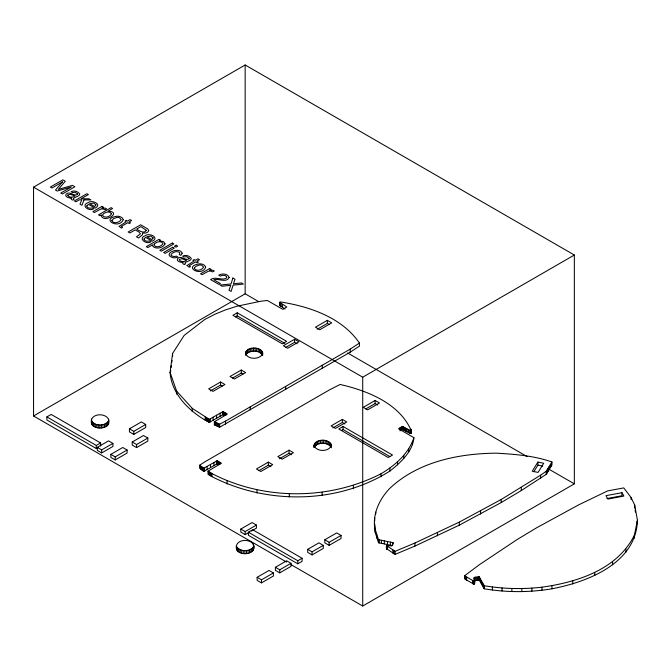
<?xml version="1.0" encoding="UTF-8"?>
<svg xmlns="http://www.w3.org/2000/svg" width="671" height="671" viewBox="0 0 671 671"><rect width="100%" height="100%" fill="white"/><g stroke="black" fill="none" stroke-linecap="round" stroke-linejoin="round"><path stroke-width="1.01" d="M374.535 526.685C373.202 512.384 379.845 498.956 389.415 488.714C417.756 461.774 458.377 453.546 496.305 453.16C515.051 454.242 534.133 455.718 551.956 462L551.956 465.053L546.244 474.322L521.275 490.576L501.237 502.537L459.274 525.175L414.946 546.068L395.11 554.38L386.421 548.652L386.421 545.598L391.73 545.951L393.659 542.797L378.494 539.66L375.181 529.327L374.535 523.632L375.181 532.38L378.494 542.713L392.636 545.64L392.636 542.587M91.399 420.038C93.68 411.39 112.351 413.932 108.417 424.24C104.517 430.413 89.612 429.188 91.399 420.038C93.638 426.513 104.81 426.454 108.417 421.187M91.399 423.091L91.516 422.16M245.544 352.325C245.989 359.958 260.34 360.134 262.705 353.483C261.396 345.523 244.001 346.253 245.544 355.378C248.706 349.608 259.778 349.599 262.671 355.605L262.671 352.552M236.418 545.691C238.448 537.513 256.297 539.115 253.697 548.97C250.988 556.36 234.464 555.102 236.418 545.691L236.611 549.666M236.418 548.744L236.536 547.813M314.028 445.418C315.747 438.348 329.973 438.373 331.306 445.653C328.773 452.069 316.234 452.069 314.028 445.418L314.028 447.456M170.073 372.397L172.59 353.449L184.164 335.416L204.789 319.455L214.737 314.313L225.381 309.935L236.62 306.303L260.415 301.304L267.293 300.457L282.785 309.348L286.819 307.016L279.807 302.369L280.948 301.984C310.228 306.79 341.942 317.534 359.455 343.066L359.455 346.119L350.195 352.191L219.643 427.209L214.334 424.877L214.334 421.824L227.352 414.049L223.049 411.566L209.31 419.341L192.208 408.337L176.616 391.084L170.073 372.397C171.633 393.466 187.788 409.788 205.15 420.138L209.31 422.394L223.049 414.619L224.668 415.55L224.668 412.497M170.468 372.455L170.736 370.459M171.13 367.473L171.399 365.477M171.793 362.483L172.053 360.495M634.397 538.201L634.397 535.148L637.45 520.277L634.691 505.02L631.117 497.588L623.77 487.901L607.557 490.929L578.679 504.86L536.817 527.674L516.972 539.635L479.513 564.605L464.533 575.81L464.533 578.863L473.332 583.862L474.498 583.896C476.376 578.402 469.65 576.917 479.262 576.901L484.202 585.724L484.252 588.794C506.622 592.552 529.604 592.535 551.981 588.794C587.779 581.925 636.183 563.263 637.45 520.277M108.417 424.24L108.643 419.341M253.437 549.893L253.697 545.917M285.041 309.037L279.807 305.422L279.916 302.059M199.664 465.188L203.699 468.249L217.178 460.734L221.472 463.216L208.002 471.151L211.919 473.55C263.778 500.566 329.008 500.365 381.011 473.76C395.177 465.422 408.53 453.688 413.932 437.702L398.515 428.727L402.558 426.395L408.538 429.742L411.147 430.388C399.371 403.388 367.398 390.665 340.122 384.466L329.604 389.809L204.965 461.774L199.664 465.188L199.664 468.241L203.699 471.302L204.596 471.025L217.178 463.787L218.687 464.668L218.687 461.606M208.002 471.151L208.002 474.204L211.919 476.603C266.681 504.81 337.396 504.181 389.91 471.067C400.453 462.73 412.615 451.709 413.932 437.702M331.273 447.775C328.379 441.761 317.308 441.778 314.145 447.549L314.145 444.487M401.132 427.217L401.132 430.27L402.558 429.448L410.61 433.5L411.331 433.097L411.273 429.784M484.202 585.724L484.252 585.741C503.284 588.945 522.759 589.381 541.933 587.192C577.278 582.285 617.513 569.394 634.397 535.148M537.899 462.076L532.246 471.227L538.067 472.418L543.711 463.267L537.899 462.076L537.899 465.129L533.789 471.78M386.421 545.598L395.11 551.327L414.946 543.007L459.274 522.122L501.237 499.484L540.667 475.152L546.244 471.268L551.956 462M236.611 546.613C240.017 551.981 249.805 551.965 253.437 546.84M214.334 424.877L214.812 424.366M214.334 421.824L219.643 424.156L225.557 421.094L350.195 349.138L359.455 343.066M286.551 562.046L33.55 415.978L33.55 187.15L245.158 64.978L574.334 255.022L574.334 483.85L362.717 606.022L291.08 564.663M33.55 415.978L245.158 293.806L258.763 301.665M98.033 447.515L96.314 448.505L46.886 419.971L46.886 416.917L51.189 414.435L100.616 442.969L100.616 446.022M237.207 312.812L232.912 315.295L282.34 343.837L286.634 341.354L237.207 312.812L237.207 315.873L284.84 343.367M235.487 316.863L237.207 315.873M46.886 416.917L96.314 445.452L100.616 442.969M97.312 447.364L108.551 440.872L112.921 443.397L112.921 446.45L101.673 452.933L97.312 450.417L97.312 447.364L101.673 449.88L112.921 443.397M129.428 428.819L141.329 421.95L145.699 424.466L145.699 427.519L133.797 434.397L129.428 431.872L129.428 428.819L133.797 431.344L145.699 424.466M220.566 381.992L208.664 388.861L213.026 391.378L224.928 384.508L220.566 381.992L220.566 385.045L210.367 390.933M241.283 370.023L230.044 376.515L234.405 379.031L245.653 372.548L241.283 370.023L241.283 373.076L232.636 378.075M294.577 339.258L283.338 345.75L287.7 348.266L298.939 341.774L294.577 339.258L294.577 342.311L285.93 347.301M327.356 320.335L315.454 327.205L319.815 329.721L331.717 322.852L327.356 320.335L327.356 323.388L317.157 329.276M110.849 454.359L122.751 447.49L127.113 450.006L127.113 453.059L115.211 459.929L110.849 457.412L110.849 454.359L115.211 456.876L127.113 450.006M132.229 442.013L143.468 435.521L147.838 438.046L147.838 441.099L136.599 447.591L132.229 445.066L132.229 442.013L136.599 444.529L147.838 438.046M33.55 187.15L362.717 377.194L574.334 255.022M268.341 462.134L256.439 469.004L260.801 471.52L272.703 464.651L268.341 462.134L268.341 465.188L258.989 470.581M289.058 450.166L277.819 456.657L282.181 459.174L293.42 452.69L289.058 450.166L289.058 453.227L279.547 458.712M342.353 419.4L331.105 425.892L335.475 428.408L346.714 421.925L342.353 419.4L342.353 422.453L332.841 427.947M375.131 400.478L363.229 407.347L367.591 409.864L379.492 402.994L375.131 400.478L375.131 403.531L365.779 408.933M343.082 426.504L338.788 428.987L388.215 457.521L392.51 455.039L343.082 426.504L343.082 429.557L389.817 456.54M341.363 430.556L343.082 429.557M249.503 532.128L245.183 534.619L240.814 532.103L240.814 529.05L252.061 522.558L256.423 525.074L256.423 528.136L251.231 531.13M240.814 529.05L245.183 531.566L256.423 525.074M248.379 532.212L252.673 529.738L302.101 558.272L302.101 561.325L297.807 563.808L248.379 535.273L248.379 532.212L297.807 560.755L302.101 558.272M257.136 577.303L269.037 570.434L273.399 572.95L273.399 576.012L261.497 582.881L257.136 580.365L257.136 577.303L261.497 579.828L273.399 572.95M275.395 567.28L286.634 560.797L290.996 563.313L290.996 566.366L279.757 572.858L275.395 570.342L275.395 567.28L279.757 569.805L290.996 563.313M307.687 549.339L318.926 542.847L323.288 545.372L323.288 548.425L312.049 554.917L307.687 552.392L307.687 549.339L312.049 551.856L323.288 545.372M324.789 539.786L336.691 532.917L341.053 535.433L341.053 538.486L329.151 545.355L324.789 542.839L324.789 539.786L329.151 542.302L341.053 535.433M621.983 492.69L605.972 495.676L607.867 499.073L623.887 496.079L621.983 492.69L621.983 495.743L606.97 498.545M474.212 580.885L479.262 579.954L484.252 588.794M464.533 575.81L473.332 580.809L474.498 580.843L474.615 580.012M537.899 465.129L542.738 466.119M327.356 323.388L329.1 324.395M347.628 352.971L527.18 456.632M548.937 469.197L574.334 483.85M294.577 342.311L297.194 343.82M375.131 403.531L377.748 405.041M342.353 422.453L344.969 423.963M241.283 373.076L243.028 374.091M220.566 385.045L222.311 386.051M289.058 453.227L291.675 454.737M268.341 465.188L270.958 466.697M410.979 432.216L411.331 433.097M474.045 581.547L474.64 583.569M253.697 548.97L253.328 544.08M108.308 421.48L108.677 423.317M635.06 510.103L635.429 512.141M637.081 521.3L637.45 523.33M634.691 505.02L634.691 508.073M631.117 497.588L631.117 499.627M625.968 549.138L625.968 552.191M612.598 561.753L612.598 564.814M594.724 572.514L594.724 575.575M572.774 580.927L572.774 583.98M551.981 585.741L551.981 588.794M551.403 462.906L551.403 465.959M550.43 464.483L550.43 467.536M549.23 466.429L549.23 469.482M547.997 468.417L547.997 471.47M546.94 470.136L546.94 473.189M546.244 471.268L546.244 474.322M541.933 587.192L541.933 590.245M540.667 475.152L540.667 478.205M531.868 588.123L531.868 591.176M521.837 588.551L521.837 591.604M521.275 487.523L521.275 490.576M511.881 588.492L511.881 591.545M502.042 587.955L502.042 591.008M501.237 499.484L501.237 502.537M492.371 586.957L492.371 590.01M483.942 585.255L483.942 588.308M483.254 584.03L483.254 587.083M482.315 582.353L482.315 585.414M481.283 580.516L481.283 583.569M480.562 511.017L480.562 514.07M480.327 578.796L480.327 581.849M479.597 577.496L479.597 580.549M479.262 576.901L479.262 579.954M479.035 576.926L479.035 579.979M478.331 577.06L478.331 580.113M477.316 577.253L477.316 580.306M476.167 577.463L476.167 580.516M475.068 577.672L475.068 580.725M474.422 579.333L474.498 583.896M474.212 577.832L474.196 584.047M473.726 580.952L473.726 584.005M473.332 580.809L473.332 583.862M473.198 580.742L473.198 583.795M473.063 580.675L473.063 583.728M472.929 580.608L472.929 583.661M472.803 580.532L472.803 583.594M472.669 580.465L472.669 583.518M466.672 577.127L466.672 580.18M465.599 576.473L465.599 579.526M459.274 522.122L459.274 525.175M437.391 532.791L437.391 535.844M414.946 543.007L414.946 546.068M412.447 441.644L412.447 444.697M411.105 429.423L411.147 433.441M410.996 429.197L411.046 432.359M410.61 430.447L410.61 433.5M409.729 430.237L409.729 433.29M408.773 448.622L408.773 451.675M408.538 429.742L408.538 432.795M407.045 428.97L407.045 432.023M406.458 428.626L406.458 431.688M405.687 428.182L405.687 431.235M404.63 427.57L404.63 430.623M403.791 455.383L403.791 458.436M403.565 426.957L403.565 430.01M402.558 426.395L402.558 429.448M402.063 426.681L402.063 429.734M400.042 427.855L400.042 430.908M397.509 461.866L397.509 464.928M395.11 551.327L395.11 554.38M393.986 550.69L393.986 553.743M392.887 550.052L392.887 553.105M390.405 542.126L390.405 545.179M389.91 468.014L389.91 471.067M387.461 541.522L387.461 544.575M387.284 546.496L387.284 549.549M387.05 546.337L387.167 549.474M386.941 546.261L386.941 549.314M386.823 546.177L386.823 549.23M386.681 545.431L386.706 549.155M386.479 545.867L386.479 548.92M384.298 540.868L384.298 543.921M381.422 540.281L381.422 543.334M381.011 473.76L381.011 476.813M379.333 539.853L379.333 542.906M378.519 539.685L378.519 542.738M378.494 539.66L378.494 542.713M376.624 534.938L376.624 537.991M375.76 512.107L375.76 514.145M375.181 529.327L375.181 532.38M374.72 517.886L374.72 520.939M362.717 377.194L362.717 606.022M353.374 485.67L353.374 488.723M350.195 349.138L350.195 352.191M331.273 444.722L331.273 446.76M330.937 443.808L330.937 446.861M330.3 442.935L330.3 445.997M329.369 442.139L329.369 445.192M329.151 542.302L329.151 545.355M328.161 441.434L328.161 444.487M326.769 440.897L326.769 443.95M325.259 440.537L325.259 443.59M323.682 440.344L323.682 443.397M322.298 365.242L322.298 368.295M322.072 440.319L322.072 443.372M322.13 492.355L322.13 495.408M320.486 440.47L320.486 443.523M318.96 440.797L318.96 443.85M317.534 441.283L317.534 444.345M316.267 441.954L316.267 445.007M315.261 442.734L315.261 445.787M314.556 443.59L314.556 446.643M312.049 551.856L312.049 554.917M297.807 560.755L297.807 563.808M289.318 493.806L289.318 496.859M285.703 386.37L285.703 389.423M282.374 304.424L282.374 307.477M281.032 303.569L281.032 306.622M280.176 302.873L280.176 305.926M279.807 302.369L279.807 305.422M279.757 569.805L279.757 572.858M262.336 351.638L262.336 354.699M261.707 350.774L261.707 353.827M261.497 579.828L261.497 582.881M260.776 349.968L260.776 353.021M259.56 349.272L259.56 352.325M258.167 348.735L258.167 351.789M256.951 490.023L256.951 493.084M256.666 348.366L256.666 351.419M255.081 348.174L255.081 351.227M253.663 544.995L253.663 548.048M253.479 348.148L253.479 351.21M252.875 547.721L252.875 550.774M252.019 548.543L252.019 551.596M251.885 348.299L251.885 351.352M250.87 549.272L250.87 552.325M250.358 348.626L250.358 351.679M250.191 406.869L250.191 409.922M249.52 549.851L249.52 552.912M248.933 349.121L248.933 352.174M248.035 550.262L248.035 553.315M247.666 349.784L247.666 352.837M246.66 350.564L246.66 353.617M246.475 550.497L246.475 553.55M245.955 351.419L245.955 354.473M245.158 64.978L245.158 293.806M245.183 531.566L245.183 534.619M244.865 550.564L244.865 553.617M243.271 550.455L243.271 553.508M241.719 550.178L241.719 553.231M240.268 549.725L240.268 552.778M238.951 549.104L238.951 552.158M237.87 548.341L237.87 551.403M237.089 547.502L237.089 550.555M227.066 481.023L227.066 484.076M225.833 413.168L225.833 415.206M225.557 421.094L225.557 424.147M223.636 411.902L223.636 414.955M223.049 411.566L223.049 414.619M222.462 411.851L222.462 414.904M220.063 413.235L220.063 416.288M219.853 462.285L219.853 464.315M219.643 424.156L219.643 427.209M218.561 423.703L218.561 426.756M217.698 461.036L217.698 464.089M217.496 423.25L217.496 426.303M217.178 460.734L217.178 463.787M216.607 415.232L216.607 418.285M216.439 422.78L216.439 425.833M216.448 461.128L216.448 464.189M215.383 422.302L215.383 425.364M213.948 462.571L213.948 465.632M213.051 417.287L213.051 420.34M211.919 473.55L211.919 476.603M211.113 473.072L211.113 476.133M210.518 464.55L210.518 467.603M210.333 418.855L210.333 421.908M210.317 472.602L210.317 475.655M209.537 472.116L209.537 475.177M209.31 419.341L209.31 422.394M208.765 471.638L208.765 474.691M208.463 418.905L208.463 421.958M207.633 418.452L207.633 421.505M207.096 466.53L207.096 469.583M206.794 417.999L206.794 421.061M205.972 417.547L205.972 420.6M205.15 417.085L205.15 420.138M204.596 467.972L204.596 471.025M203.699 468.249L203.699 471.302M202.868 467.645L202.868 470.698M202.046 467.033L202.046 470.086M201.241 466.42L201.241 469.474M200.444 465.808L200.444 468.861M192.208 408.337L192.208 411.39M176.616 391.084L176.616 394.137M172.59 353.449L172.59 356.502M136.599 444.529L136.599 447.591M133.797 431.344L133.797 434.397M115.211 456.876L115.211 459.929M107.855 422.067L107.855 425.12M106.999 422.889L106.999 425.942M105.85 423.619L105.85 426.672M104.5 424.198L104.5 427.259M103.015 424.609L103.015 427.662M101.673 449.88L101.673 452.933M101.455 424.844L101.455 427.897M99.845 424.911L99.845 427.964M98.251 424.802L98.251 427.855M96.699 424.525L96.699 427.578M96.314 445.452L96.314 448.505M95.248 424.072L95.248 427.125M93.932 423.451L93.932 426.504M92.85 422.688L92.85 425.75M92.07 421.849L92.07 424.902M91.516 419.107L91.591 424.013M182.193 253.219L180.776 255.374L179.283 254.519L179.845 252.741C177.278 250.4 172.917 251.969 171.105 254.494A2.659 1.535 0 0 0 171.466 255.718L174.083 256.624L176.456 256.146L177.941 257.01L175.928 257.656A4.429 2.558 0 0 1 173.101 257.698C161.216 254.259 179.442 245.972 182.193 253.219M119.161 226.337L121.384 228.081L122.592 227.385L121.526 226.689L121.845 226.135L127.8 222.697L129.251 223.535L130.51 222.814L129.05 221.975L131.6 220.499L130.048 219.61L127.498 221.078L126.265 220.365L125.007 221.086L126.249 221.799L119.161 226.337M187.05 265.523L189.264 267.276L190.48 266.58L189.415 265.884L189.725 265.33L195.68 261.891L197.14 262.73L198.39 262.009L196.939 261.17L199.48 259.694L197.928 258.796L195.387 260.273L194.145 259.56L192.896 260.281L194.129 260.994L187.05 265.523M86.777 205.972C87.054 208.262 90.409 208.513 92.195 207.926L93.705 208.798C89.042 211.935 80.252 205.276 88.144 202.617C92.112 199.354 102.697 204.647 95.039 208.169L88.354 204.311L86.777 205.972M143.997 239.01C144.273 241.292 147.628 241.552 149.415 240.956L150.916 241.828C146.261 244.974 137.471 238.306 145.364 235.655C149.331 232.392 159.916 237.685 152.258 241.208L145.565 237.341L143.997 239.01M77.559 193.894L77.517 194.397C74.145 196.846 69.767 190.614 66.177 194.087C64.005 196.964 69.608 198.297 71.663 197.979L71.084 198.616L71.671 199.606L72.879 200.126L74.011 199.472C70.983 197.651 79.513 196.939 79.732 194.355L79.648 193.902C77.844 191.327 73.919 190.103 71.101 191.73L72.527 192.56L75.127 192.267L77.559 193.894M189.088 258.285L189.046 258.788C185.682 261.237 181.296 255.005 177.714 258.478C175.534 261.355 181.145 262.697 183.191 262.369L182.613 263.007L183.2 263.997L184.408 264.517L185.54 263.862C182.512 262.042 191.042 261.329 191.26 258.746L191.176 258.293C189.381 255.718 185.456 254.494 182.629 256.121L184.064 256.951L186.655 256.657L189.088 258.285M111.914 220.356L111.856 220.809C113.793 224.257 119.732 222.529 121.191 219.492L119.329 217.681A2.952 1.703 0 0 0 116.939 217.454L113.709 218.587L111.914 220.356M194.355 267.947L194.296 268.408C196.226 271.847 202.164 270.119 203.632 267.092L201.77 265.271A2.952 1.703 0 0 0 199.371 265.053L196.142 266.177L194.355 267.947M148.71 230.447L148.115 231.814L146.093 232.971L142.478 233.156L142.445 234.783L138.57 238.004L136.49 236.804L140.424 233.86L139.098 232.107L135.232 229.885L129.864 232.98L128.169 231.998L140.684 224.777L147.679 228.937L148.71 230.447M111.503 213.764C110.329 216.817 104.768 218.595 102.579 215.559L102.554 215.005C104.072 212.153 109.667 210.518 111.503 213.764M101.12 215.039C102.797 224.299 123.12 212.07 108.048 211.13L112.585 208.505L111.101 207.641L98.536 214.896L99.954 215.71L101.12 215.039M123.238 219.669C119.027 229.901 99.987 218.847 116.939 216.247A5.326 3.078 0 0 1 120.411 216.783L122.206 217.798L123.238 219.669M205.678 267.268C201.459 277.492 182.428 266.446 199.371 263.846A5.326 3.078 0 0 1 202.852 264.374L204.647 265.397L205.678 267.268M67.846 195.06L67.763 195.529C69.323 197.786 73.013 197.609 75.018 195.949L70.304 194.313L67.846 195.06M179.383 259.451L179.291 259.92C180.851 262.176 184.542 262 186.546 260.348L181.841 258.704L179.383 259.451M95.953 204.898L94.678 206.559L89.612 203.632L93.68 203.078L95.953 204.898M153.173 237.928L151.898 239.589L146.832 236.662L150.9 236.117L153.173 237.928M146.328 230.354C144.265 234.221 138.989 230.715 136.649 229.063L140.927 226.597L146.328 230.354M229.163 277.475C226.261 283.305 218.511 278.155 213.747 279.732L220.407 283.581L218.956 284.42L210.585 279.581C215.542 275.94 221.866 281.149 226.639 277.911L226.622 276.511L225.011 275.487L222.445 275.295L220.314 276.108L218.754 275.211C221.875 273.172 227.922 273.491 229.163 277.475M165.058 243.875C163.095 248.069 155.638 249.763 152.535 245.905L152.502 244.873L147.846 247.557L146.312 246.676L159.027 239.329L160.52 240.193L159.312 240.889L163.615 241.669L165.058 243.875M232.896 278.012L231 283.959L220.096 285.074L222.143 286.257L230.757 285.284L228.987 290.207L231.092 291.424L233.097 285.175L243.397 284.076L241.384 282.91L233.424 283.85L235.018 279.237L232.896 278.012M83.976 199.891L81.954 205.318L79.992 204.185L81.745 199.891L79.287 199.824L75.865 201.803L74.389 200.948L86.903 193.726L88.379 194.573L81.107 198.767L88.924 198.809L90.879 199.933L83.976 199.891M154.179 244.194L153.969 245.292C156.209 248.186 161.25 246.534 162.894 243.791L162.877 243.238C160.763 240.344 156.234 242.021 154.179 244.194M62.478 181.883L55.517 190.052L57.194 191.025L71.319 186.991L60.734 193.063L62.344 193.994L74.858 186.773L72.451 185.381L58.302 189.432L65.288 181.245L62.856 179.845L50.342 187.066L51.961 188.006L62.478 181.883M102.017 206.366L92.892 211.633L94.426 212.522L100.742 209.05L103.326 208.975L104.995 209.771L106.614 208.832L105.146 208.127L101.9 208.119L103.477 207.205L102.017 206.366M172.33 243.045L159.815 250.275L161.35 251.155L173.864 243.934L172.33 243.045M172.732 247.238L163.649 252.481L165.209 253.386L174.292 248.144L172.732 247.238M176.163 245.259L174.426 246.265L175.987 247.163L177.723 246.156L176.163 245.259M209.671 268.517L200.545 273.785L202.08 274.674L208.396 271.201L210.979 271.126L212.657 271.923L214.275 270.992L212.799 270.279L209.553 270.27L211.13 269.365L209.671 268.517"/></g></svg>
